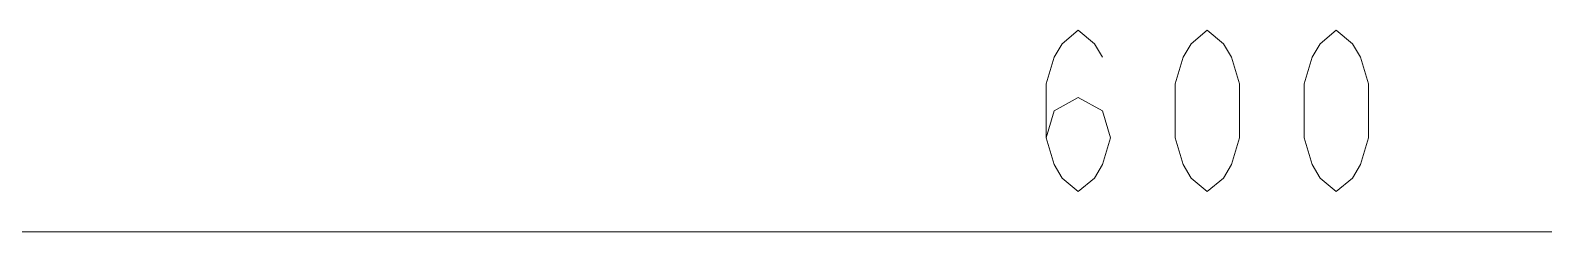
# Model space of a CAD drawing. Extents: x -382 to 1420, y -377 to 265.
# Drawn here: x -208.56 to -197.47, y 13.51 to 14.99 of the extents above; entities that cross this region are included whole.
import ezdxf

# ---------------------------------------------------------------- set-up
doc = ezdxf.new("R2010")
doc.units = 0
doc.header["$MEASUREMENT"] = 0
doc.layers.add('PDF_レイヤー 1', color=7, linetype='CONTINUOUS')

msp = doc.modelspace()

# ---------------------------------------------------------------- linework, layer by layer
at = {"layer": 'PDF_レイヤー 1', "lineweight": 0}
for points in [[(-201.11771, 14.20205), (-201.05855, 14.39884), (-200.88148, 14.4973), (-200.70428, 14.39884), (-200.64525, 14.20205), (-200.70428, 14.00526), (-200.7633, 13.9068), (-200.88148, 13.80848), (-200.99953, 13.9068), (-201.05855, 14.00526), (-201.11771, 14.20205), (-201.11771, 14.59577), (-201.05855, 14.79256), (-200.99953, 14.89102), (-200.88148, 14.98934), (-200.7633, 14.89102), (-200.70428, 14.79256)], [(-228.62463, 13.51317), (-171.24861, 13.51317)]]:
    msp.add_lwpolyline(points, dxfattribs=at)
for points in [[(-199.93672, 13.80841), (-200.05476, 13.90673), (-200.11379, 14.00519), (-200.17281, 14.20198), (-200.17281, 14.5957), (-200.11379, 14.79249), (-200.05476, 14.89095), (-199.93672, 14.98941), (-199.81854, 14.89095), (-199.75951, 14.79249), (-199.70049, 14.5957), (-199.70049, 14.20198), (-199.75951, 14.00519), (-199.81854, 13.90673)], [(-198.99184, 13.80841), (-199.11003, 13.90673), (-199.16891, 14.00519), (-199.22807, 14.20198), (-199.22807, 14.5957), (-199.16891, 14.79249), (-199.11003, 14.89095), (-198.99184, 14.98941), (-198.87366, 14.89095), (-198.81478, 14.79249), (-198.75575, 14.5957), (-198.75575, 14.20198), (-198.81478, 14.00519), (-198.87366, 13.90673)]]:
    msp.add_lwpolyline(points, close=True, dxfattribs=at)

doc.saveas('drawing.dxf')
